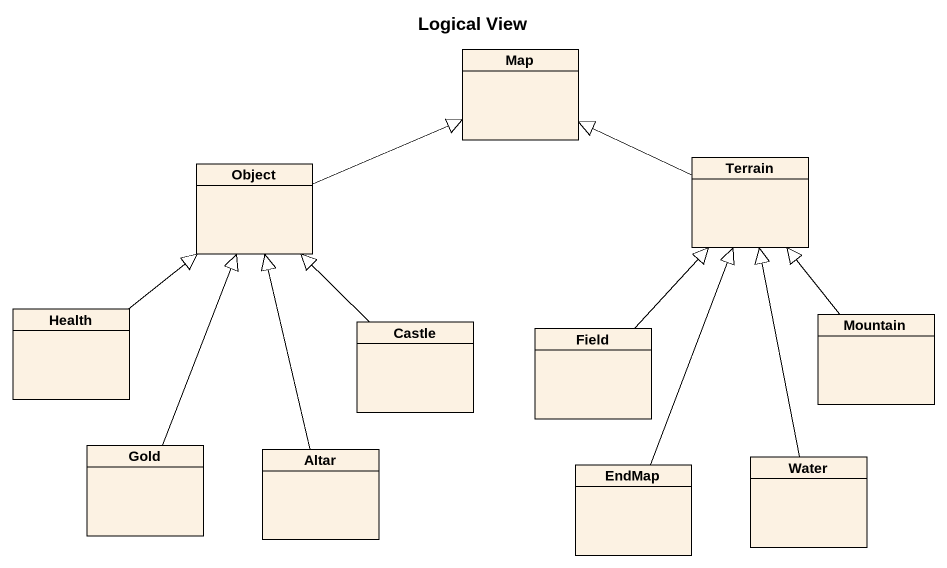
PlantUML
@startuml
title Logical View
hide circle
hide empty members
class "Map" as Map_
class "Object" as Object_
class Terrain
class Health
class Mountain
class Castle
class Field
class Gold
class Altar
class EndMap
class Water
Object_ -right-|> Map_
Terrain -left-|> Map_
Health -up-|> Object_
Mountain -up-|> Terrain
Castle -up-|> Object_
Field -up-|> Terrain
Gold -up-|> Object_
Altar -up-|> Object_
EndMap -up-|> Terrain
Water -up-|> Terrain
@enduml
